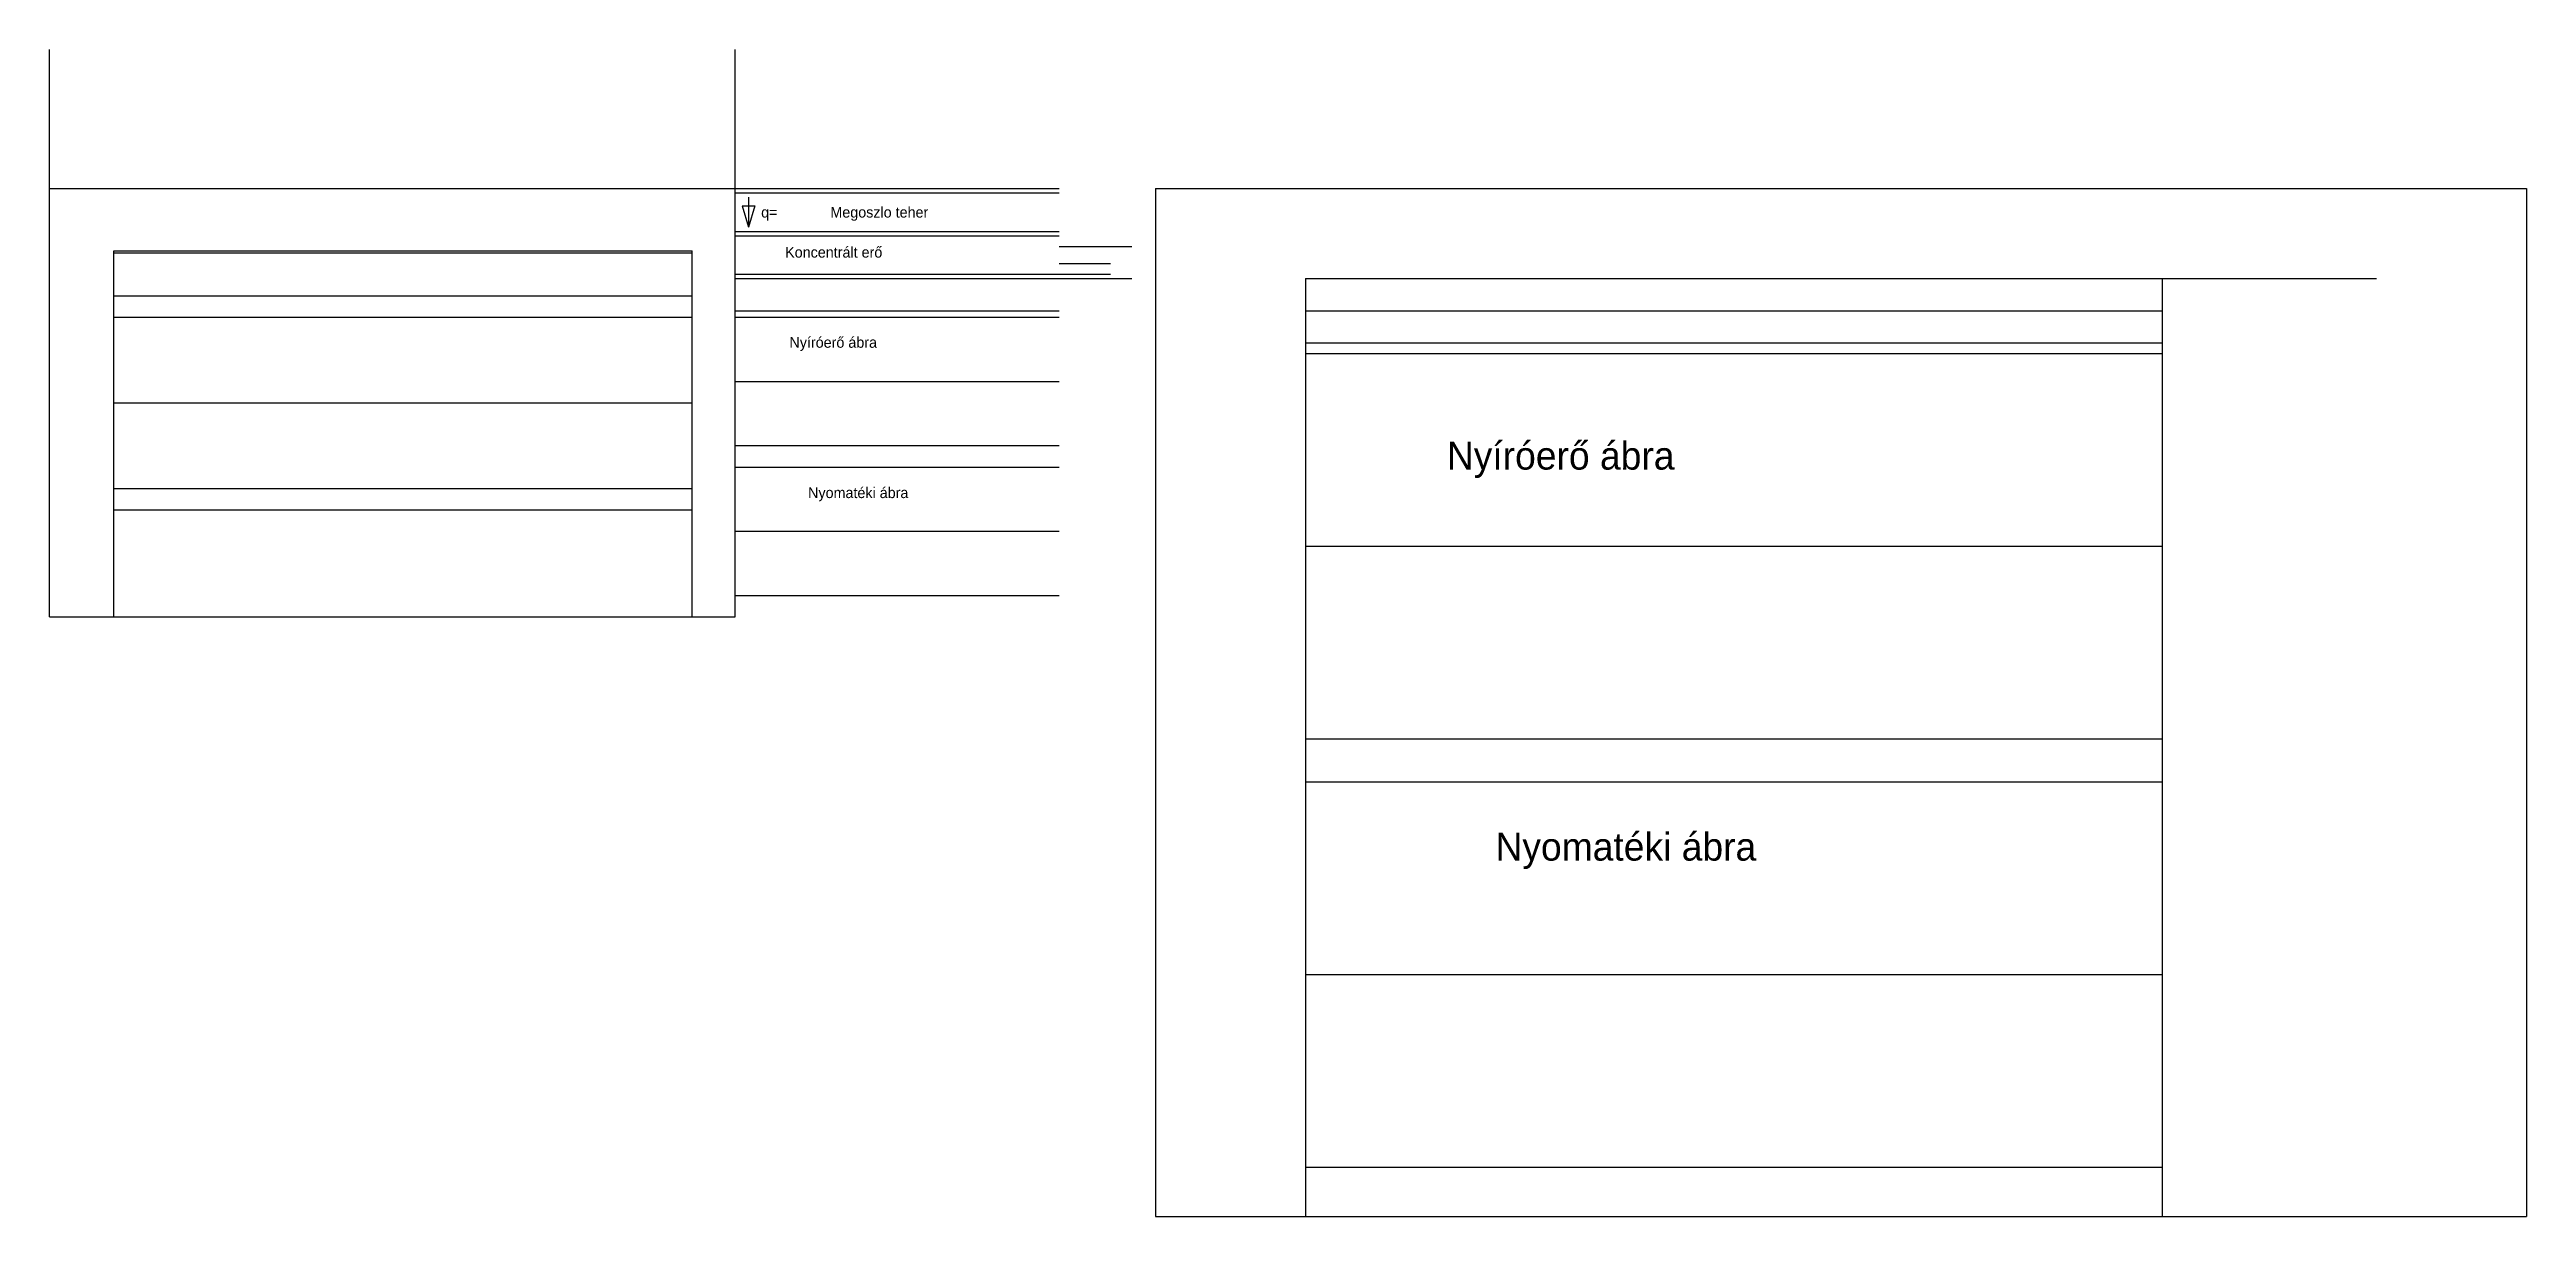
# Model space of a CAD drawing. Header units: inches. Extents: x 50 to 1207, y -278 to 267.
import ezdxf

# ---------------------------------------------------------------- set-up
doc = ezdxf.new("R2010")
doc.units = ezdxf.units.IN
doc.header["$MEASUREMENT"] = 0

msp = doc.modelspace()

# ---------------------------------------------------------------- linework, layer by layer
for p, q in [((50.4, 201.9), (50.4, 266.9)), ((370.4, 201.9), (370.4, 266.9)), ((50.4, 1.9), (50.4, 201.9)), ((50.4, 201.9), (370.4, 201.9)), ((370.4, 1.9), (370.4, 201.9)), ((370.4, 201.9), (521.7, 201.9)), ((376.7, 197.9), (376.7, 183.9)), ((566.7, 201.9), (1206.7, 201.9)), ((566.7, 201.9), (566.7, -278.1)), ((1206.7, 201.9), (1206.7, -278.1)), ((373.7, 193.9), (376.7, 183.9)), ((373.7, 193.9), (379.7, 193.9)), ((379.7, 193.9), (376.7, 183.9)), ((521.7, 174.9), (555.6, 174.9)), ((80.4, 172.9), (350.4, 172.9)), ((80.4, 171.9), (350.4, 171.9)), ((521.7, 166.9), (545.7, 166.9)), ((521.7, 161.9), (545.7, 161.9)), ((80.4, 151.9), (350.4, 151.9)), ((370.4, 159.9), (521.7, 159.9)), ((521.7, 159.9), (555.6, 159.9)), ((636.7, 159.9), (636.7, -278.1)), ((636.7, 159.9), (1136.7, 159.9)), ((1036.7, 159.9), (1036.7, -278.1)), ((370.4, 144.9), (521.7, 144.9)), ((636.7, 144.9), (1036.7, 144.9)), ((636.7, 129.9), (1036.7, 129.9)), ((50.4, 1.9), (370.4, 1.9)), ((566.7, -278.1), (1206.7, -278.1))]:
    msp.add_line(p, q)
at = {"color": 4}
for p, q in [((370.4, 199.9), (521.7, 199.9)), ((370.4, 181.9), (521.7, 181.9))]:
    msp.add_line(p, q, dxfattribs=at)
at = {"color": 1}
for p, q in [((370.4, 179.9), (521.7, 179.9)), ((80.4, 1.9), (80.4, 172.9)), ((350.4, 1.9), (350.4, 172.9)), ((370.4, 161.9), (521.7, 161.9))]:
    msp.add_line(p, q, dxfattribs=at)
at = {"color": 3}
for p, q in [((80.4, 141.9), (350.4, 141.9)), ((370.4, 141.9), (521.7, 141.9)), ((636.7, 124.9), (1036.7, 124.9)), ((370.4, 111.9), (521.7, 111.9)), ((80.4, 101.9), (350.4, 101.9)), ((370.4, 81.9), (521.7, 81.9)), ((80.4, 61.9), (350.4, 61.9)), ((636.7, 34.9), (1036.7, 34.9)), ((636.7, -55.1), (1036.7, -55.1))]:
    msp.add_line(p, q, dxfattribs=at)
at = {"color": 2}
for p, q in [((370.4, 71.9), (521.7, 71.9)), ((80.4, 51.9), (350.4, 51.9)), ((370.4, 41.9), (521.7, 41.9)), ((370.4, 11.9), (521.7, 11.9)), ((636.7, -75.1), (1036.7, -75.1)), ((636.7, -165.1), (1036.7, -165.1)), ((636.7, -255.1), (1036.7, -255.1))]:
    msp.add_line(p, q, dxfattribs=at)

# ---------------------------------------------------------------- texts
for s, height, p in [('q=', 5, (382.6, 188.4)), ('Megoszlo teher', 5, (414.9, 188.4)), ('Koncentrált erő', 5, (393.8, 169.7)), ('Nyíróerő ábra', 5, (395.8, 127.6)), ('Nyíróerő ábra', 13, (702.7, 70.7)), ('Nyomatéki ábra', 5, (404.5, 57.4)), ('Nyomatéki ábra', 13, (725.4, -111.9))]:
    msp.add_text(s, height=height).set_placement(p)

doc.saveas('drawing.dxf')
